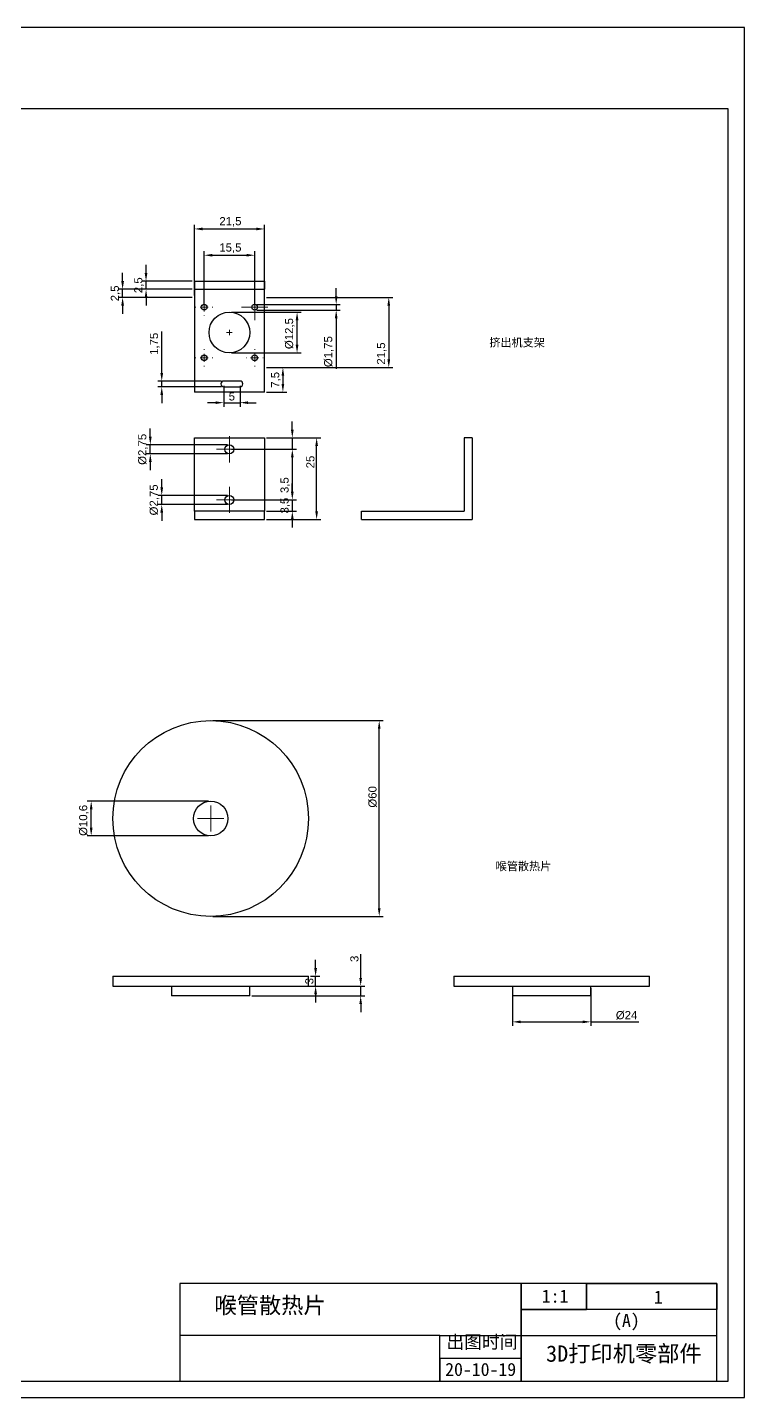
# Model space of a CAD drawing. Header units: millimetres. Extents: x -9 to 2385, y -1365 to 512.
# Drawn here: x 1528.2 to 1748.2, y -878.9 to -458.9 of the extents above; entities that cross this region are included whole.
import ezdxf

# ---------------------------------------------------------------- set-up
doc = ezdxf.new("R2010")
doc.units = ezdxf.units.MM
doc.styles.get("Standard").update_dxf_attribs({"font": 'arial.ttf'})
doc.dimstyles.new('ISO-25', dxfattribs={"dimtxt": 2.5, "dimasz": 2.5, "dimexe": 1.25, "dimexo": 0.625, "dimtad": 1, "dimtxsty": 'Standard', "dimcen": 2.5, "dimclrd": 1, "dimclre": 1, "dimclrt": 1, "dimadec": 0, "dimazin": 0, "dimtfac": 1, "dimtmove": 0, "dimatfit": 3, "dimfxl": 1, "dimtfillclr": 1, "dimarcsym": 0})

# ---------------------------------------------------------------- blocks, each defined once
blk = doc.blocks.new('*D391')
at = {"color": 1, "linetype": 'Continuous', "lineweight": -2, "transparency": 16777216}
for p, q in [((1601.54, -584.69), (1618.17, -584.69)), ((1616.92, -607.19), (1616.92, -587.19)), ((1601.54, -609.69), (1618.17, -609.69))]:
    blk.add_line(p, q, dxfattribs=at)
at = {"color": 1, "linetype": 'Continuous', "transparency": 16777216}
for points in [[(1616.5, -587.19), (1617.34, -587.19), (1616.92, -584.69)], [(1616.5, -607.19), (1617.34, -607.19), (1616.92, -609.69)]]:
    blk.add_solid(points, dxfattribs=at)
at = {"layer": 'Defpoints', "color": 0, "linetype": 'Continuous', "transparency": 16777216}
for p in [(1600.92, -584.69), (1616.92, -584.69), (1600.92, -609.69)]:
    blk.add_point(p, dxfattribs=at)
at = {"color": 1, "linetype": 'Continuous', "lineweight": 18, "transparency": 16777216, "insert": (1613.74, -592.07), "char_height": 2.5, "attachment_point": 2, "rotation": 90}
blk.add_mtext('25', dxfattribs=at)
blk = doc.blocks.new('*D392')
at = {"color": 1, "linetype": 'Continuous', "lineweight": -2, "transparency": 16777216}
for p, q in [((1565.91, -584.32), (1565.91, -581.82)), ((1589.54, -586.82), (1564.66, -586.82)), ((1565.91, -589.57), (1565.91, -586.82)), ((1589.54, -589.57), (1564.66, -589.57)), ((1565.91, -592.07), (1565.91, -594.57))]:
    blk.add_line(p, q, dxfattribs=at)
at = {"color": 1, "linetype": 'Continuous', "transparency": 16777216}
for points in [[(1565.49, -584.32), (1566.32, -584.32), (1565.91, -586.82)], [(1565.49, -592.07), (1566.32, -592.07), (1565.91, -589.57)]]:
    blk.add_solid(points, dxfattribs=at)
at = {"layer": 'Defpoints', "color": 0, "linetype": 'Continuous', "transparency": 16777216}
for p in [(1565.91, -586.82), (1590.17, -586.82), (1590.17, -589.57)]:
    blk.add_point(p, dxfattribs=at)
at = {"color": 1, "linetype": 'Continuous', "lineweight": 18, "transparency": 16777216, "insert": (1562.2, -588.19), "char_height": 2.5, "attachment_point": 2, "rotation": 90}
blk.add_mtext('%%c2,75', dxfattribs=at)
blk = doc.blocks.new('*D393')
at = {"color": 1, "linetype": 'Continuous', "lineweight": -2, "transparency": 16777216}
for p, q in [((1569.42, -599.82), (1569.42, -597.32)), ((1589.54, -602.32), (1568.17, -602.32)), ((1569.42, -605.07), (1569.42, -602.32)), ((1589.54, -605.07), (1568.17, -605.07)), ((1569.42, -607.57), (1569.42, -610.07))]:
    blk.add_line(p, q, dxfattribs=at)
at = {"color": 1, "linetype": 'Continuous', "transparency": 16777216}
for points in [[(1569, -599.82), (1569.84, -599.82), (1569.42, -602.32)], [(1569, -607.57), (1569.84, -607.57), (1569.42, -605.07)]]:
    blk.add_solid(points, dxfattribs=at)
at = {"layer": 'Defpoints', "color": 0, "linetype": 'Continuous', "transparency": 16777216}
for p in [(1569.42, -602.32), (1590.17, -602.32), (1590.17, -605.07)]:
    blk.add_point(p, dxfattribs=at)
at = {"color": 1, "linetype": 'Continuous', "lineweight": 18, "transparency": 16777216, "insert": (1565.71, -603.69), "char_height": 2.5, "attachment_point": 2, "rotation": 90}
blk.add_mtext('%%c2,75', dxfattribs=at)
blk = doc.blocks.new('*D394')
at = {"color": 1, "linetype": 'Continuous', "lineweight": -2, "transparency": 16777216}
for p, q in [((1609.46, -601.19), (1609.46, -598.69)), ((1590.79, -603.69), (1610.71, -603.69)), ((1609.46, -603.69), (1609.46, -607.19)), ((1601.54, -607.19), (1610.71, -607.19)), ((1609.46, -609.69), (1609.46, -612.19))]:
    blk.add_line(p, q, dxfattribs=at)
at = {"color": 1, "linetype": 'Continuous', "transparency": 16777216}
for points in [[(1609.05, -601.19), (1609.88, -601.19), (1609.46, -603.69)], [(1609.05, -609.69), (1609.88, -609.69), (1609.46, -607.19)]]:
    blk.add_solid(points, dxfattribs=at)
at = {"layer": 'Defpoints', "color": 0, "linetype": 'Continuous', "transparency": 16777216}
for p in [(1590.17, -603.69), (1600.92, -607.19), (1609.46, -607.19)]:
    blk.add_point(p, dxfattribs=at)
at = {"color": 1, "linetype": 'Continuous', "lineweight": 18, "transparency": 16777216, "insert": (1605.83, -605.44), "char_height": 2.5, "attachment_point": 2, "rotation": 90}
blk.add_mtext('3,5', dxfattribs=at)
blk = doc.blocks.new('*D395')
at = {"color": 1, "linetype": 'Continuous', "lineweight": -2, "transparency": 16777216}
for p, q in [((1609.46, -582.19), (1609.46, -579.69)), ((1601.54, -584.69), (1610.71, -584.69)), ((1609.46, -584.69), (1609.46, -588.19)), ((1590.79, -588.19), (1610.71, -588.19)), ((1609.46, -590.69), (1609.46, -602.08))]:
    blk.add_line(p, q, dxfattribs=at)
at = {"color": 1, "linetype": 'Continuous', "transparency": 16777216}
for points in [[(1609.05, -582.19), (1609.88, -582.19), (1609.46, -584.69)], [(1609.05, -590.69), (1609.88, -590.69), (1609.46, -588.19)]]:
    blk.add_solid(points, dxfattribs=at)
at = {"layer": 'Defpoints', "color": 0, "linetype": 'Continuous', "transparency": 16777216}
for p in [(1600.92, -584.69), (1609.46, -584.69), (1590.17, -588.19)]:
    blk.add_point(p, dxfattribs=at)
at = {"color": 1, "linetype": 'Continuous', "lineweight": 18, "transparency": 16777216, "insert": (1605.83, -599.17), "char_height": 2.5, "attachment_point": 2, "rotation": 90}
blk.add_mtext('3,5', dxfattribs=at)
blk = doc.blocks.new('SW_CENTERMARKSYMBOL_2')
at = {"color": 0, "linetype": 'Continuous', "lineweight": 0}
for p, q in [((-2.5, 0), (-4, 0)), ((0, 0), (-2.5, 0)), ((0, 2.5), (0, 4)), ((0, 0), (0, 2.5)), ((0, 0), (0, -2.5)), ((0, 0), (2.5, 0)), ((2.5, 0), (4, 0)), ((0, -2.5), (0, -4))]:
    blk.add_line(p, q, dxfattribs=at)
blk = doc.blocks.new('SW_CENTERMARKSYMBOL_3')
at = {"color": 0, "linetype": 'Continuous', "lineweight": 0}
for p, q in [((-2.5, 0), (-4, 0)), ((0, 0), (-2.5, 0)), ((0, 2.5), (0, 4)), ((0, 0), (0, 2.5)), ((0, 0), (0, -2.5)), ((0, 0), (2.5, 0)), ((2.5, 0), (4, 0)), ((0, -2.5), (0, -4))]:
    blk.add_line(p, q, dxfattribs=at)
blk = doc.blocks.new('*D396')
at = {"color": 1, "linetype": 'Continuous', "lineweight": -2, "transparency": 16777216}
for p, q in [((1579.42, -541.02), (1579.42, -519.39)), ((1581.92, -520.64), (1598.42, -520.64)), ((1600.92, -541.02), (1600.92, -519.39))]:
    blk.add_line(p, q, dxfattribs=at)
at = {"color": 1, "linetype": 'Continuous', "transparency": 16777216}
for points in [[(1581.92, -520.22), (1581.92, -521.06), (1579.42, -520.64)], [(1598.42, -520.22), (1598.42, -521.06), (1600.92, -520.64)]]:
    blk.add_solid(points, dxfattribs=at)
at = {"layer": 'Defpoints', "color": 0, "linetype": 'Continuous', "transparency": 16777216}
for p in [(1600.92, -520.64), (1579.42, -541.64), (1600.92, -541.64)]:
    blk.add_point(p, dxfattribs=at)
at = {"color": 1, "linetype": 'Continuous', "lineweight": 18, "transparency": 16777216, "insert": (1590.48, -517.01), "char_height": 2.5, "attachment_point": 2}
blk.add_mtext('21,5', dxfattribs=at)
blk = doc.blocks.new('*D397')
at = {"color": 1, "linetype": 'Continuous', "lineweight": -2, "transparency": 16777216}
for p, q in [((1601.54, -541.64), (1640.3, -541.64)), ((1639.05, -544.14), (1639.05, -560.64)), ((1601.54, -563.14), (1640.3, -563.14))]:
    blk.add_line(p, q, dxfattribs=at)
at = {"color": 1, "linetype": 'Continuous', "transparency": 16777216}
for points in [[(1638.63, -544.14), (1639.46, -544.14), (1639.05, -541.64)], [(1638.63, -560.64), (1639.46, -560.64), (1639.05, -563.14)]]:
    blk.add_solid(points, dxfattribs=at)
at = {"layer": 'Defpoints', "color": 0, "linetype": 'Continuous', "transparency": 16777216}
for p in [(1600.92, -541.64), (1600.92, -563.14), (1639.05, -563.14)]:
    blk.add_point(p, dxfattribs=at)
at = {"color": 1, "linetype": 'Continuous', "lineweight": 18, "transparency": 16777216, "insert": (1635.42, -558.84), "char_height": 2.5, "attachment_point": 2, "rotation": 90}
blk.add_mtext('21,5', dxfattribs=at)
blk = doc.blocks.new('*D398')
at = {"color": 1, "linetype": 'Continuous', "lineweight": -2, "transparency": 16777216}
for p, q in [((1582.42, -544.02), (1582.42, -527.45)), ((1584.92, -528.7), (1595.42, -528.7)), ((1597.92, -544.02), (1597.92, -527.45))]:
    blk.add_line(p, q, dxfattribs=at)
at = {"color": 1, "linetype": 'Continuous', "transparency": 16777216}
for points in [[(1584.92, -528.28), (1584.92, -529.11), (1582.42, -528.7)], [(1595.42, -528.28), (1595.42, -529.11), (1597.92, -528.7)]]:
    blk.add_solid(points, dxfattribs=at)
at = {"layer": 'Defpoints', "color": 0, "linetype": 'Continuous', "transparency": 16777216}
for p in [(1597.92, -528.7), (1582.42, -544.64), (1597.92, -544.64)]:
    blk.add_point(p, dxfattribs=at)
at = {"color": 1, "linetype": 'Continuous', "lineweight": 18, "transparency": 16777216, "insert": (1590.48, -525.07), "char_height": 2.5, "attachment_point": 2}
blk.add_mtext('15,5', dxfattribs=at)
blk = doc.blocks.new('*D399')
at = {"color": 1, "linetype": 'Continuous', "lineweight": -2, "transparency": 16777216}
for p, q in [((1622.92, -541.27), (1622.92, -538.77)), ((1598.54, -543.77), (1624.17, -543.77)), ((1598.54, -545.52), (1624.17, -545.52)), ((1622.92, -543.77), (1622.92, -545.52)), ((1622.92, -548.02), (1622.92, -563.49))]:
    blk.add_line(p, q, dxfattribs=at)
at = {"color": 1, "linetype": 'Continuous', "transparency": 16777216}
for points in [[(1622.5, -541.27), (1623.34, -541.27), (1622.92, -543.77)], [(1622.5, -548.02), (1623.34, -548.02), (1622.92, -545.52)]]:
    blk.add_solid(points, dxfattribs=at)
at = {"layer": 'Defpoints', "color": 0, "linetype": 'Continuous', "transparency": 16777216}
for p in [(1597.92, -543.77), (1597.92, -545.52), (1622.92, -543.77)]:
    blk.add_point(p, dxfattribs=at)
at = {"color": 1, "linetype": 'Continuous', "lineweight": 18, "transparency": 16777216, "insert": (1619.21, -558.25), "char_height": 2.5, "attachment_point": 2, "rotation": 90}
blk.add_mtext('%%c1,75', dxfattribs=at)
blk = doc.blocks.new('*D400')
at = {"color": 1, "linetype": 'Continuous', "lineweight": -2, "transparency": 16777216}
for p, q in [((1590.79, -546.14), (1612.17, -546.14)), ((1610.92, -556.14), (1610.92, -548.64)), ((1590.79, -558.64), (1612.17, -558.64))]:
    blk.add_line(p, q, dxfattribs=at)
at = {"color": 1, "linetype": 'Continuous', "transparency": 16777216}
for points in [[(1610.5, -548.64), (1611.34, -548.64), (1610.92, -546.14)], [(1610.5, -556.14), (1611.34, -556.14), (1610.92, -558.64)]]:
    blk.add_solid(points, dxfattribs=at)
at = {"layer": 'Defpoints', "color": 0, "linetype": 'Continuous', "transparency": 16777216}
for p in [(1590.17, -546.14), (1610.92, -546.14), (1590.17, -558.64)]:
    blk.add_point(p, dxfattribs=at)
at = {"color": 1, "linetype": 'Continuous', "lineweight": 18, "transparency": 16777216, "insert": (1607.21, -552.71), "char_height": 2.5, "attachment_point": 2, "rotation": 90}
blk.add_mtext('%%c12,5', dxfattribs=at)
blk = doc.blocks.new('*D401')
at = {"color": 1, "linetype": 'Continuous', "lineweight": -2, "transparency": 16777216}
for p, q in [((1557.42, -536.64), (1557.42, -534.14)), ((1578.79, -539.14), (1556.17, -539.14)), ((1578.79, -541.64), (1556.17, -541.64)), ((1557.42, -541.64), (1557.42, -539.14)), ((1557.42, -544.14), (1557.42, -546.64))]:
    blk.add_line(p, q, dxfattribs=at)
at = {"color": 1, "linetype": 'Continuous', "transparency": 16777216}
for points in [[(1557, -536.64), (1557.84, -536.64), (1557.42, -539.14)], [(1557, -544.14), (1557.84, -544.14), (1557.42, -541.64)]]:
    blk.add_solid(points, dxfattribs=at)
at = {"layer": 'Defpoints', "color": 0, "linetype": 'Continuous', "transparency": 16777216}
for p in [(1557.42, -539.14), (1579.42, -539.14), (1579.42, -541.64)]:
    blk.add_point(p, dxfattribs=at)
at = {"color": 1, "linetype": 'Continuous', "lineweight": 18, "transparency": 16777216, "insert": (1553.79, -540.39), "char_height": 2.5, "attachment_point": 2, "rotation": 90}
blk.add_mtext('2,5', dxfattribs=at)
blk = doc.blocks.new('*D402')
at = {"color": 1, "linetype": 'Continuous', "lineweight": -2, "transparency": 16777216}
for p, q in [((1564.6, -534.14), (1564.6, -531.64)), ((1578.79, -536.64), (1563.35, -536.64)), ((1564.6, -539.14), (1564.6, -536.64)), ((1578.79, -539.14), (1563.35, -539.14)), ((1564.6, -541.64), (1564.6, -544.14))]:
    blk.add_line(p, q, dxfattribs=at)
at = {"color": 1, "linetype": 'Continuous', "transparency": 16777216}
for points in [[(1564.19, -534.14), (1565.02, -534.14), (1564.6, -536.64)], [(1564.19, -541.64), (1565.02, -541.64), (1564.6, -539.14)]]:
    blk.add_solid(points, dxfattribs=at)
at = {"layer": 'Defpoints', "color": 0, "linetype": 'Continuous', "transparency": 16777216}
for p in [(1564.6, -536.64), (1579.42, -536.64), (1579.42, -539.14)]:
    blk.add_point(p, dxfattribs=at)
at = {"color": 1, "linetype": 'Continuous', "lineweight": 18, "transparency": 16777216, "insert": (1560.97, -537.89), "char_height": 2.5, "attachment_point": 2, "rotation": 90}
blk.add_mtext('2,5', dxfattribs=at)
blk = doc.blocks.new('*D403')
at = {"color": 1, "linetype": 'Continuous', "lineweight": -2, "transparency": 16777216}
for p, q in [((1601.54, -563.14), (1607.83, -563.14)), ((1606.58, -565.64), (1606.58, -568.14)), ((1601.54, -570.64), (1607.83, -570.64))]:
    blk.add_line(p, q, dxfattribs=at)
at = {"color": 1, "linetype": 'Continuous', "transparency": 16777216}
for points in [[(1606.16, -565.64), (1606.99, -565.64), (1606.58, -563.14)], [(1606.16, -568.14), (1606.99, -568.14), (1606.58, -570.64)]]:
    blk.add_solid(points, dxfattribs=at)
at = {"layer": 'Defpoints', "color": 0, "linetype": 'Continuous', "transparency": 16777216}
for p in [(1600.92, -563.14), (1600.92, -570.64), (1606.58, -570.64)]:
    blk.add_point(p, dxfattribs=at)
at = {"color": 1, "linetype": 'Continuous', "lineweight": 18, "transparency": 16777216, "insert": (1602.96, -566.89), "char_height": 2.5, "attachment_point": 2, "rotation": 90}
blk.add_mtext('7,5', dxfattribs=at)
blk = doc.blocks.new('*D404')
at = {"color": 1, "linetype": 'Continuous', "lineweight": -2, "transparency": 16777216}
for p, q in [((1569.42, -564.77), (1569.42, -552.09)), ((1587.79, -567.27), (1568.17, -567.27)), ((1587.79, -569.02), (1568.17, -569.02)), ((1569.42, -569.02), (1569.42, -567.27)), ((1569.42, -571.52), (1569.42, -574.02))]:
    blk.add_line(p, q, dxfattribs=at)
at = {"color": 1, "linetype": 'Continuous', "transparency": 16777216}
for points in [[(1569, -564.77), (1569.84, -564.77), (1569.42, -567.27)], [(1569, -571.52), (1569.84, -571.52), (1569.42, -569.02)]]:
    blk.add_solid(points, dxfattribs=at)
at = {"layer": 'Defpoints', "color": 0, "linetype": 'Continuous', "transparency": 16777216}
for p in [(1569.42, -569.02), (1588.42, -567.27), (1588.42, -569.02)]:
    blk.add_point(p, dxfattribs=at)
at = {"color": 1, "linetype": 'Continuous', "lineweight": 18, "transparency": 16777216, "insert": (1565.79, -555.85), "char_height": 2.5, "attachment_point": 2, "rotation": 90}
blk.add_mtext('1,75', dxfattribs=at)
blk = doc.blocks.new('*D405')
at = {"color": 1, "linetype": 'Continuous', "lineweight": -2, "transparency": 16777216}
for p, q in [((1588.42, -568.77), (1588.42, -575.14)), ((1593.42, -568.77), (1593.42, -575.14)), ((1585.92, -573.89), (1583.42, -573.89)), ((1588.42, -573.89), (1593.42, -573.89)), ((1595.92, -573.89), (1598.42, -573.89))]:
    blk.add_line(p, q, dxfattribs=at)
at = {"color": 1, "linetype": 'Continuous', "transparency": 16777216}
for points in [[(1585.92, -573.47), (1585.92, -574.3), (1588.42, -573.89)], [(1595.92, -573.47), (1595.92, -574.3), (1593.42, -573.89)]]:
    blk.add_solid(points, dxfattribs=at)
at = {"layer": 'Defpoints', "color": 0, "linetype": 'Continuous', "transparency": 16777216}
for p in [(1588.42, -568.14), (1593.42, -568.14), (1593.42, -573.89)]:
    blk.add_point(p, dxfattribs=at)
at = {"color": 1, "linetype": 'Continuous', "lineweight": 18, "transparency": 16777216, "insert": (1590.92, -570.72), "char_height": 2.5, "attachment_point": 2}
blk.add_mtext('5', dxfattribs=at)
blk = doc.blocks.new('SW_CENTERMARKSYMBOL_4')
at = {"color": 0, "linetype": 'Continuous', "lineweight": 0}
for p, q in [((-2.5, 0), (-4, 0)), ((0, 0), (-2.5, 0)), ((0, 2.5), (0, 4)), ((0, 0), (0, 2.5)), ((0, 0), (0, -2.5)), ((0, 0), (2.5, 0)), ((2.5, 0), (4, 0)), ((0, -2.5), (0, -4))]:
    blk.add_line(p, q, dxfattribs=at)
blk = doc.blocks.new('SW_CENTERMARKSYMBOL_5')
at = {"color": 0, "linetype": 'Continuous', "lineweight": 0}
for p, q in [((-2.5, 0), (-2.625, 0)), ((0, 0), (-1.25, 0)), ((0, 2.5), (0, 2.625)), ((0, 0), (0, 1.25)), ((0, 0), (0, -1.25)), ((0, 0), (1.25, 0)), ((2.5, 0), (2.625, 0)), ((0, -2.5), (0, -2.625))]:
    blk.add_line(p, q, dxfattribs=at)
blk = doc.blocks.new('SW_CENTERMARKSYMBOL_6')
at = {"color": 0, "linetype": 'Continuous', "lineweight": 0}
for p, q in [((-2.5, 0), (-2.625, 0)), ((0, 0), (-1.25, 0)), ((0, 2.5), (0, 2.625)), ((0, 0), (0, 1.25)), ((0, 0), (0, -1.25)), ((0, 0), (1.25, 0)), ((2.5, 0), (2.625, 0)), ((0, -2.5), (0, -2.625))]:
    blk.add_line(p, q, dxfattribs=at)
blk = doc.blocks.new('SW_CENTERMARKSYMBOL_7')
at = {"color": 0, "linetype": 'Continuous', "lineweight": 0}
for p, q in [((-2.5, 0), (-2.625, 0)), ((0, 0), (-1.25, 0)), ((0, 2.5), (0, 2.625)), ((0, 0), (0, 1.25)), ((0, 0), (0, -1.25)), ((0, 0), (1.25, 0)), ((2.5, 0), (2.625, 0)), ((0, -2.5), (0, -2.625))]:
    blk.add_line(p, q, dxfattribs=at)
blk = doc.blocks.new('SW_CENTERMARKSYMBOL_8')
at = {"color": 0, "linetype": 'Continuous', "lineweight": 0}
for p, q in [((-0.5, 0), (-0.85, 0)), ((0, 0), (-0.5, 0)), ((0, 0.5), (0, 0.85)), ((0, 0), (0, 0.5)), ((0, 0), (0, -0.5)), ((0, 0), (0.5, 0)), ((0.5, 0), (0.85, 0)), ((0, -0.5), (0, -0.85))]:
    blk.add_line(p, q, dxfattribs=at)
blk = doc.blocks.new('*D406')
at = {"color": 1, "linetype": 'Continuous', "lineweight": -2, "transparency": 16777216}
for p, q in [((1616.61, -747.22), (1616.61, -744.72)), ((1615.05, -749.72), (1617.86, -749.72)), ((1616.61, -752.72), (1616.61, -749.72)), ((1615.05, -752.72), (1617.86, -752.72)), ((1616.61, -755.22), (1616.61, -757.72))]:
    blk.add_line(p, q, dxfattribs=at)
at = {"color": 1, "linetype": 'Continuous', "transparency": 16777216}
for points in [[(1616.19, -747.22), (1617.03, -747.22), (1616.61, -749.72)], [(1616.19, -755.22), (1617.03, -755.22), (1616.61, -752.72)]]:
    blk.add_solid(points, dxfattribs=at)
at = {"layer": 'Defpoints', "color": 0, "linetype": 'Continuous', "transparency": 16777216}
for p in [(1614.43, -749.72), (1616.61, -749.72), (1614.43, -752.72)]:
    blk.add_point(p, dxfattribs=at)
at = {"color": 1, "linetype": 'Continuous', "lineweight": 18, "transparency": 16777216, "insert": (1613.43, -751.22), "char_height": 2.5, "attachment_point": 2, "rotation": 90}
blk.add_mtext('3', dxfattribs=at)
blk = doc.blocks.new('*D407')
at = {"color": 1, "linetype": 'Continuous', "lineweight": -2, "transparency": 16777216}
for p, q in [((1630.43, -750.22), (1630.43, -742.92)), ((1597.05, -752.72), (1631.68, -752.72)), ((1597.05, -755.72), (1631.68, -755.72)), ((1630.43, -755.72), (1630.43, -752.72)), ((1630.43, -758.22), (1630.43, -760.72))]:
    blk.add_line(p, q, dxfattribs=at)
at = {"color": 1, "linetype": 'Continuous', "transparency": 16777216}
for points in [[(1630.01, -750.22), (1630.84, -750.22), (1630.43, -752.72)], [(1630.01, -758.22), (1630.84, -758.22), (1630.43, -755.72)]]:
    blk.add_solid(points, dxfattribs=at)
at = {"layer": 'Defpoints', "color": 0, "linetype": 'Continuous', "transparency": 16777216}
for p in [(1596.43, -752.72), (1596.43, -755.72), (1630.43, -755.72)]:
    blk.add_point(p, dxfattribs=at)
at = {"color": 1, "linetype": 'Continuous', "lineweight": 18, "transparency": 16777216, "insert": (1627.25, -744.36), "char_height": 2.5, "attachment_point": 2, "rotation": 90}
blk.add_mtext('3', dxfattribs=at)
blk = doc.blocks.new('*D408')
at = {"color": 1, "linetype": 'Continuous', "lineweight": -2, "transparency": 16777216}
for p, q in [((1585.05, -671.36), (1637.37, -671.36)), ((1636.12, -728.86), (1636.12, -673.86)), ((1585.05, -731.36), (1637.37, -731.36))]:
    blk.add_line(p, q, dxfattribs=at)
at = {"color": 1, "linetype": 'Continuous', "transparency": 16777216}
for points in [[(1635.7, -673.86), (1636.54, -673.86), (1636.12, -671.36)], [(1635.7, -728.86), (1636.54, -728.86), (1636.12, -731.36)]]:
    blk.add_solid(points, dxfattribs=at)
at = {"layer": 'Defpoints', "color": 0, "linetype": 'Continuous', "transparency": 16777216}
for p in [(1584.43, -671.36), (1636.12, -671.36), (1584.43, -731.36)]:
    blk.add_point(p, dxfattribs=at)
at = {"color": 1, "linetype": 'Continuous', "lineweight": 18, "transparency": 16777216, "insert": (1632.8, -694.72), "char_height": 2.5, "attachment_point": 2, "rotation": 90}
blk.add_mtext('%%c60', dxfattribs=at)
blk = doc.blocks.new('*D409')
at = {"color": 1, "linetype": 'Continuous', "lineweight": -2, "transparency": 16777216}
for p, q in [((1583.8, -696.06), (1546.53, -696.06)), ((1547.78, -704.16), (1547.78, -698.56)), ((1583.8, -706.66), (1546.53, -706.66))]:
    blk.add_line(p, q, dxfattribs=at)
at = {"color": 1, "linetype": 'Continuous', "transparency": 16777216}
for points in [[(1547.36, -698.56), (1548.2, -698.56), (1547.78, -696.06)], [(1547.36, -704.16), (1548.2, -704.16), (1547.78, -706.66)]]:
    blk.add_solid(points, dxfattribs=at)
at = {"layer": 'Defpoints', "color": 0, "linetype": 'Continuous', "transparency": 16777216}
for p in [(1547.78, -696.06), (1584.43, -696.06), (1584.43, -706.66)]:
    blk.add_point(p, dxfattribs=at)
at = {"color": 1, "linetype": 'Continuous', "lineweight": 18, "transparency": 16777216, "insert": (1544.07, -701.93), "char_height": 2.5, "attachment_point": 2, "rotation": 90}
blk.add_mtext('%%c10,6', dxfattribs=at)
blk = doc.blocks.new('SW_CENTERMARKSYMBOL_1')
at = {"color": 0, "linetype": 'Continuous', "lineweight": 0}
for p, q in [((-2.5, 0), (-4, 0)), ((0, 0), (-2.5, 0)), ((0, 2.5), (0, 4)), ((0, 0), (0, 2.5)), ((0, 0), (0, -2.5)), ((0, 0), (2.5, 0)), ((2.5, 0), (4, 0)), ((0, -2.5), (0, -4))]:
    blk.add_line(p, q, dxfattribs=at)
blk = doc.blocks.new('*D410')
at = {"color": 1, "linetype": 'Continuous', "lineweight": -2, "transparency": 16777216}
for p, q in [((1677, -753.34), (1677, -764.94)), ((1701, -753.34), (1701, -764.94)), ((1679.5, -763.69), (1698.5, -763.69)), ((1701, -763.69), (1715.75, -763.69))]:
    blk.add_line(p, q, dxfattribs=at)
at = {"color": 1, "linetype": 'Continuous', "transparency": 16777216}
for points in [[(1679.5, -763.27), (1679.5, -764.11), (1677, -763.69)], [(1698.5, -763.27), (1698.5, -764.11), (1701, -763.69)]]:
    blk.add_solid(points, dxfattribs=at)
at = {"layer": 'Defpoints', "color": 0, "linetype": 'Continuous', "transparency": 16777216}
for p in [(1677, -752.72), (1701, -752.72), (1701, -763.69)]:
    blk.add_point(p, dxfattribs=at)
at = {"color": 1, "linetype": 'Continuous', "lineweight": 18, "transparency": 16777216, "insert": (1711.98, -760.37), "char_height": 2.5, "attachment_point": 2}
blk.add_mtext('%%c24', dxfattribs=at)

msp = doc.modelspace()

# ---------------------------------------------------------------- linework, layer by layer
at = {"color": 7, "linetype": 'Continuous', "lineweight": 25}
for p, q in [((1579.4195, -536.6415), (1579.4195, -539.1415)), ((1579.4195, -536.6415), (1600.9195, -536.6415)), ((1600.9195, -536.6415), (1600.9195, -539.1415)), ((1579.4195, -539.1415), (1600.9195, -539.1415)), ((1579.4195, -539.1415), (1579.4195, -570.6415)), ((1600.9195, -570.6415), (1600.9195, -539.1415)), ((1600.9195, -570.6415), (1579.4195, -570.6415)), ((1593.4195, -567.2665), (1588.4195, -567.2665)), ((1588.4195, -569.0165), (1593.4195, -569.0165)), ((1579.4195, -584.6903), (1600.9195, -584.6903)), ((1579.4195, -607.1903), (1579.4195, -584.6903)), ((1600.9195, -584.6903), (1600.9195, -607.1903)), ((1662.1323, -584.6903), (1662.1323, -607.1903)), ((1664.6323, -584.6903), (1662.1323, -584.6903)), ((1664.6323, -584.6903), (1664.6323, -609.6903)), ((1579.4195, -607.1903), (1579.4195, -609.6903)), ((1600.9195, -607.1903), (1579.4195, -607.1903)), ((1600.9195, -609.6903), (1600.9195, -607.1903)), ((1630.6323, -609.6903), (1630.6323, -607.1903)), ((1630.6323, -607.1903), (1662.1323, -607.1903)), ((1579.4195, -609.6903), (1600.9195, -609.6903)), ((1630.6323, -609.6903), (1664.6323, -609.6903)), ((1554.4255, -749.7169), (1554.4255, -752.7169)), ((1554.4255, -749.7169), (1584.4255, -749.7169)), ((1584.4255, -749.7169), (1614.4255, -749.7169)), ((1614.4255, -752.7169), (1614.4255, -749.7169)), ((1658.9986, -749.7169), (1658.9986, -752.7169)), ((1658.9986, -749.7169), (1718.9986, -749.7169)), ((1718.9986, -752.7169), (1718.9986, -749.7169)), ((1554.4255, -752.7169), (1584.4255, -752.7169)), ((1572.4255, -752.7169), (1572.4255, -755.7169)), ((1596.4255, -755.7169), (1572.4255, -755.7169)), ((1584.4255, -752.7169), (1614.4255, -752.7169)), ((1596.4255, -755.7169), (1596.4255, -752.7169)), ((1658.9986, -752.7169), (1718.9986, -752.7169)), ((1676.9986, -752.7169), (1676.9986, -755.7169)), ((1700.9986, -755.7169), (1676.9986, -755.7169)), ((1700.9986, -755.7169), (1700.9986, -752.7169))]:
    msp.add_line(p, q, dxfattribs=at)
for p, q in [((1574.9463, -843.8583, 420), (1574.9463, -873.8583, 420)), ((1599.6779, -843.8583, 420), (1574.9463, -843.8583, 420)), ((1699.6779, -843.8583, 420), (1599.6779, -843.8583, 420)), ((1679.6779, -873.8583, 420), (1679.6779, -843.8583, 420)), ((1679.6779, -843.8583, 420), (1679.6779, -851.8583, 420)), ((1699.6779, -851.8583, 420), (1699.6779, -843.8583, 420)), ((1699.6779, -851.8583, 420), (1699.6779, -843.8583, 420)), ((1699.6779, -843.8583, 420), (1739.6779, -843.8583, 420)), ((1739.6779, -843.8583, 420), (1699.6779, -843.8583, 420)), ((1699.6779, -843.8583, 420), (1699.6779, -851.8583, 420)), ((1739.6779, -873.8583, 420), (1739.6779, -843.8583, 420)), ((1739.6779, -843.8583, 420), (1739.6779, -851.8583, 420)), ((1679.6779, -851.8583, 420), (1699.6779, -851.8583, 420)), ((1699.6779, -851.8583, 420), (1679.6779, -851.8583, 420)), ((1679.6779, -851.8583, 420), (1679.6779, -873.8583, 420)), ((1739.6779, -851.8583, 420), (1699.6779, -851.8583, 420)), ((1654.6779, -859.8583, 420), (1574.9463, -859.8583, 420)), ((1654.6779, -873.8583, 420), (1654.6779, -859.8583, 420)), ((1654.6779, -859.8583, 420), (1679.6779, -859.8583, 420)), ((1679.6779, -873.8583, 420), (1679.6779, -859.8583, 420)), ((1679.6779, -859.8583, 420), (1739.6779, -859.8583, 420)), ((1679.6779, -866.8583, 420), (1654.6779, -866.8583, 420)), ((1654.6779, -866.8583, 420), (1654.6779, -873.8583, 420)), ((1599.6779, -873.8583, 420), (1614.6779, -873.8583, 420)), ((1614.6779, -873.8583, 420), (1654.6779, -873.8583, 420)), ((1654.6779, -873.8583, 420), (1679.6779, -873.8583, 420))]:
    msp.add_line(p, q)
for points in [[(1451.178, -458.8583), (1451.178, -878.8583), (1748.178, -878.8583), (1748.178, -458.8583)], [(1456.178, -483.8583), (1456.178, -873.8583), (1743.178, -873.8583), (1743.178, -483.8583)]]:
    msp.add_lwpolyline(points, close=True)
for centre, radius in [((1582.4195, -544.6415), 0.875), ((1597.9195, -544.6415), 0.875), ((1590.1695, -552.3915), 6.25), ((1582.4195, -560.1415), 0.875), ((1597.9195, -560.1415), 0.875), ((1590.1695, -588.1903), 1.375), ((1590.1695, -603.6903), 1.375), ((1584.4255, -701.3552), 30), ((1584.4255, -701.3552), 5.3)]:
    msp.add_circle(centre, radius, dxfattribs=at)
for centre, start, end in [((1588.4195, -568.1415), 90, 270), ((1593.4195, -568.1415), 270, 90)]:
    msp.add_arc(centre, 0.875, start, end, dxfattribs=at)

# ---------------------------------------------------------------- block references
at = {"color": 7, "linetype": 'Continuous', "lineweight": 0}
for name, p in [('SW_CENTERMARKSYMBOL_4', (1597.9195, -544.6415)), ('SW_CENTERMARKSYMBOL_5', (1582.4195, -544.6415)), ('SW_CENTERMARKSYMBOL_8', (1590.1695, -552.3915)), ('SW_CENTERMARKSYMBOL_6', (1582.4195, -560.1415)), ('SW_CENTERMARKSYMBOL_7', (1597.9195, -560.1415)), ('SW_CENTERMARKSYMBOL_3', (1590.1695, -588.1903)), ('SW_CENTERMARKSYMBOL_2', (1590.1695, -603.6903)), ('SW_CENTERMARKSYMBOL_1', (1584.4255, -701.3552))]:
    msp.add_blockref(name, p, dxfattribs=at)

# ---------------------------------------------------------------- texts
at = {"char_height": 2.5, "attachment_point": 1}
for s, insert in [('{\\fSimSun|b0|i0|c134|p2;挤出机支架}', (1669.8883, -554.2099)), ('{\\fSimSun|b0|i0|c134|p2;喉管散热片}', (1671.8315, -714.7369))]:
    msp.add_mtext_dynamic_manual_height_columns(s, width=39.865692, gutter_width=12.5, heights=[0], dxfattribs=dict(at, insert=insert))
at = {"attachment_point": 1}
for s, insert, char_height in [('{\\fSimSun|b0|i0|c134|p2;喉管散热片}', (1585.6054, -848.0483, 620.1756), 5), ('{\\fSimSun|b0|i0|c134|p2;1}', (1720.352, -846.0624, 420), 4), ('{\\fSimSun|b0|i0|c134|p2;(A)}', (1707.8531, -853.1936, 420), 4), ('{\\fSimSun|b0|i0|c134|p2;出图时间}', (1656.7156, -859.8028, 1260), 4), ('{\\fSimSun|b0|i0|c0|p2;3D\\fSimSun|b0|i0|c134|p2;打印机零部件}', (1687.2865, -862.8614), 5), ('{\\fSimSun|b0|i0|c134|p2;20-10-19}', (1656.3428, -868.2231), 4)]:
    msp.add_mtext(s, dxfattribs=dict(at, insert=insert, char_height=char_height))
at = {"insert": (1685.9709, -845.7617, 420), "char_height": 4, "width": 9.189944, "attachment_point": 1}
msp.add_mtext('{\\fSimSun|b0|i0|c134|p2;1:1}', dxfattribs=at)

# ---------------------------------------------------------------- dimensions: what is measured, and where the dimension line sits
at = {"color": 7, "linetype": 'Continuous', "lineweight": 18}
for base, p1, p2, picture, middle in [((1600.9195, -520.6415), (1579.4195, -541.6415), (1600.9195, -541.6415), '*D396', (1590.4845, -520.6415)), ((1597.9195, -528.6971), (1582.4195, -544.6415), (1597.9195, -544.6415), '*D398', (1590.4845, -528.6971)), ((1593.4195, -573.8877), (1588.4195, -568.1415), (1593.4195, -568.1415), '*D405', (1590.9195, -573.8877))]:
    dim = msp.add_linear_dim(base=base, p1=p1, p2=p2, dimstyle='ISO-25', dxfattribs=at)
    dim.commit()
    dim.dimension.update_dxf_attribs({"geometry": picture, "text_midpoint": middle, "dimtype": 160})
for base, p1, p2, picture, middle in [((1564.6027, -536.6415), (1579.4195, -539.1415), (1579.4195, -536.6415), '*D402', (1564.6027, -537.8915)), ((1557.4195, -539.1415), (1579.4195, -541.6415), (1579.4195, -539.1415), '*D401', (1557.4195, -540.3915)), ((1639.0472, -563.1415), (1600.9195, -541.6415), (1600.9195, -563.1415), '*D397', (1639.0472, -558.8417)), ((1569.4195, -569.0165), (1588.4195, -567.2665), (1588.4195, -569.0165), '*D404', (1569.4195, -555.85)), ((1606.5756, -570.6415), (1600.9195, -563.1415), (1600.9195, -570.6415), '*D403', (1606.5756, -566.8915)), ((1609.4634, -584.6903), (1590.1695, -588.1903), (1600.9195, -584.6903), '*D395', (1609.4634, -599.1693)), ((1616.9195, -584.6903), (1600.9195, -609.6903), (1600.9195, -584.6903), '*D391', (1616.9195, -592.0734)), ((1609.4634, -607.1903), (1590.1695, -603.6903), (1600.9195, -607.1903), '*D394', (1609.4634, -605.4403)), ((1630.4255, -755.7169), (1596.4255, -752.7169), (1596.4255, -755.7169), '*D407', (1630.4255, -744.3629)), ((1616.61, -749.7169), (1614.4255, -752.7169), (1614.4255, -749.7169), '*D406', (1616.61, -751.2169))]:
    dim = msp.add_linear_dim(base=base, p1=p1, p2=p2, angle=90, dimstyle='ISO-25', dxfattribs=at)
    dim.commit()
    dim.dimension.update_dxf_attribs({"geometry": picture, "text_midpoint": middle, "dimtype": 160})
for base, p1, p2, picture, middle in [((1622.9195, -543.7665), (1597.9195, -545.5165), (1597.9195, -543.7665), '*D399', (1622.9195, -558.2455)), ((1610.9195, -546.1415), (1590.1695, -558.6415), (1590.1695, -546.1415), '*D400', (1610.9195, -552.7094)), ((1565.907, -586.8153), (1590.1695, -589.5653), (1590.1695, -586.8153), '*D392', (1565.907, -588.1903)), ((1569.4195, -602.3153), (1590.1695, -605.0653), (1590.1695, -602.3153), '*D393', (1569.4195, -603.6903)), ((1636.1195, -671.3552), (1584.4255, -731.3552), (1584.4255, -671.3552), '*D408', (1636.1195, -694.7164)), ((1547.7794, -696.0552), (1584.4255, -706.6552), (1584.4255, -696.0552), '*D409', (1547.7794, -701.9287))]:
    dim = msp.add_linear_dim(base=base, p1=p1, p2=p2, angle=90, text='%%c<>', dimstyle='ISO-25', dxfattribs=at)
    dim.commit()
    dim.dimension.update_dxf_attribs({"geometry": picture, "text_midpoint": middle, "dimtype": 160})
dim = msp.add_linear_dim(base=(1700.9986, -763.6915), p1=(1676.9986, -752.7169), p2=(1700.9986, -752.7169), text='%%c<>', dimstyle='ISO-25', dxfattribs=at)
dim.commit()
dim.dimension.update_dxf_attribs({"geometry": '*D410', "text_midpoint": (1711.9776, -763.6915), "dimtype": 160})

doc.saveas('drawing.dxf')
